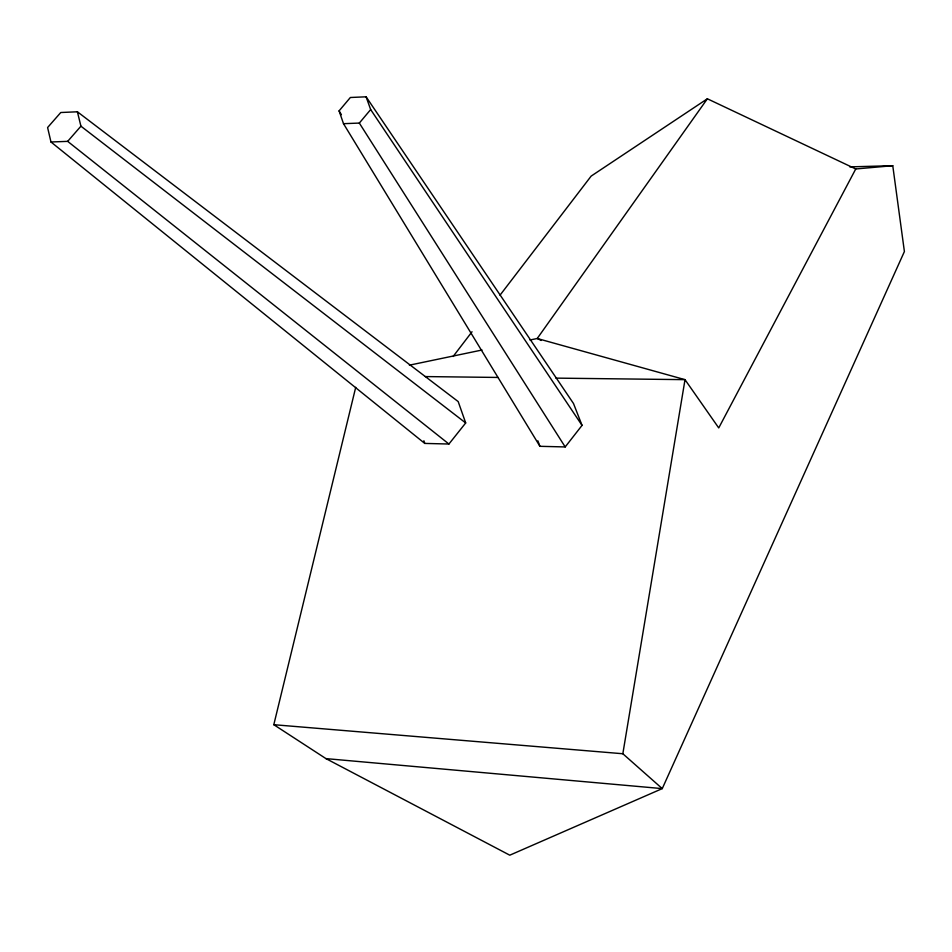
<?xml version="1.0" encoding="UTF-8"?>
<svg xmlns="http://www.w3.org/2000/svg" width="952" height="952" viewBox="0 0 952 952"><rect width="100%" height="100%" fill="white"/><g stroke="black" fill="none" stroke-linecap="round" stroke-linejoin="round"><path stroke-width="1.43" d="M849.767 166.874L892.762 165.696L904.4 251.542L662.259 788.613L622.834 753.746L685.012 379.658L537.237 338.495L529.966 340.007M325.953 758.613L662.259 788.613L509.784 855.193L325.953 758.613L273.807 724.698L355.715 387.321M892.762 165.696L855.753 168.968L718.736 427.924L685.012 379.658L555.897 378.123M855.753 168.968L707.372 98.782L537.237 338.495L541.212 340.459M453.092 356.512L472.037 331.748M500.014 295.191L591.156 176.096L707.372 98.782M565.19 446.94L582.041 425.377L573.497 403.505L366.103 96.806L350.36 97.497L339.09 110.872L343.505 123.689L539.927 446.31L565.19 446.94L359.332 123.07L343.505 123.689M448.927 444.025L465.695 422.95L458.186 401.577L77.398 111.789L60.773 112.514L47.6 127.532L50.968 141.991L424.77 443.418L448.927 444.025L67.675 141.36L50.968 141.991M359.332 123.07L370.661 109.563L366.103 96.806M67.675 141.36L80.932 126.188L77.398 111.789M409.372 365.175L482.021 350.015M425.306 376.575L498.027 377.444M273.807 724.698L622.834 753.746M80.932 126.188L465.695 422.95M370.661 109.563L582.041 425.377M339.09 110.872L341.411 114.668M537.868 440.812L539.927 446.31M423.878 440.74L424.77 443.418"/></g></svg>
